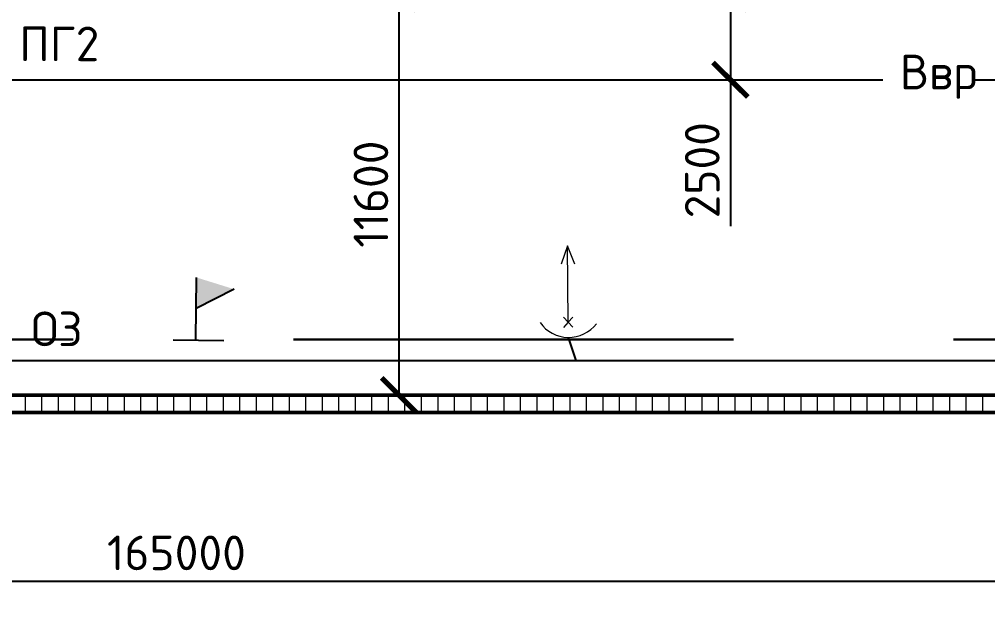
# Model space of a CAD drawing. Header units: millimetres. Extents: x -782 to 10910, y 3841 to 13237.
# Drawn here: x 6361.1 to 6417, y 8974.4 to 9008.1 of the extents above; entities that cross this region are included whole.
import ezdxf

# ---------------------------------------------------------------- set-up
doc = ezdxf.new("R2010")
doc.units = ezdxf.units.MM
doc.linetypes.add('штриховая2', pattern=[9.525, 6.35, -3.175])
doc.layers.add('1', color=7, linetype='Continuous')
doc.layers.add('красный', color=1, linetype='Continuous', lineweight=30)
doc.layers.add('Тонкая 0.3', color=140, linetype='Continuous', lineweight=25)
doc.styles.add('2.5', font='isocpeur.ttf', dxfattribs={"height": 2})
doc.styles.add('Isocpeur', font='isocpeur.ttf')
doc.dimstyles.new('М500 стройгенп', dxfattribs={"dimtxt": 2, "dimasz": 2, "dimexe": 1.25, "dimexo": 0.625, "dimtad": 1, "dimlfac": 500, "dimtxsty": '2.5', "dimblk": 'ARCHTICK', "dimcen": 2.5, "dimadec": 0, "dimazin": 0, "dimtfac": 1, "dimtmove": 0, "dimatfit": 3, "dimfxl": 1, "dimarcsym": 0})

# ---------------------------------------------------------------- blocks, each defined once
blk = doc.blocks.new('_ArchTick')
at = {"color": 0, "linetype": 'ByBlock', "const_width": 0.15}
blk.add_lwpolyline([(-0.5, -0.5), (0.5, 0.5)], dxfattribs=at)
blk = doc.blocks.new('*D648')
at = {"color": 0, "lineweight": -2, "transparency": 16777216}
for p, q in [((6381.075, 9009.615), (6384.28, 9009.615)), ((6383.03, 8986.401), (6383.03, 9009.615)), ((6381.075, 8986.401), (6384.28, 8986.401))]:
    blk.add_line(p, q, dxfattribs=at)
at = {"layer": 'Defpoints', "color": 0, "lineweight": -3, "transparency": 16777216}
for p in [(6380.45, 9009.615), (6383.03, 9009.615), (6380.45, 8986.401)]:
    blk.add_point(p, dxfattribs=at)
at = {"color": 0, "lineweight": -2, "transparency": 16777216, "xscale": 2, "yscale": 2, "zscale": 2}
for p, rotation in [((6383.03, 9009.615), 90), ((6383.03, 8986.401), 270)]:
    blk.add_blockref('_ArchTick', p, dxfattribs=dict(at, rotation=rotation))
at = {"color": 0, "lineweight": 20, "transparency": 16777216, "insert": (6381.405, 8998.008), "char_height": 2, "attachment_point": 5, "rotation": 90, "style": '2.5'}
blk.add_mtext('11600', dxfattribs=at)
blk = doc.blocks.new('*D592')
at = {"color": 0, "lineweight": -2, "transparency": 16777216}
for p, q in [((6206.58, 8984.776), (6206.58, 8974.415)), ((6538.173, 8984.776), (6538.173, 8974.415)), ((6206.58, 8975.665), (6538.173, 8975.665))]:
    blk.add_line(p, q, dxfattribs=at)
at = {"layer": 'Defpoints', "color": 0, "lineweight": -3, "transparency": 16777216}
for p in [(6206.58, 8985.401), (6538.173, 8985.401), (6538.173, 8975.665)]:
    blk.add_point(p, dxfattribs=at)
at = {"color": 0, "lineweight": -2, "transparency": 16777216, "xscale": 2, "yscale": 2, "zscale": 2, "rotation": 180}
blk.add_blockref('_ArchTick', (6206.58, 8975.665), dxfattribs=at)
at = {"color": 0, "lineweight": -2, "transparency": 16777216, "xscale": 2, "yscale": 2, "zscale": 2}
blk.add_blockref('_ArchTick', (6538.173, 8975.665), dxfattribs=at)
at = {"color": 0, "lineweight": 20, "transparency": 16777216, "insert": (6370.183, 8977.29), "char_height": 2, "attachment_point": 5, "style": '2.5'}
blk.add_mtext('165000', dxfattribs=at)
blk = doc.blocks.new('*D638')
at = {"color": 0, "lineweight": -2, "transparency": 16777216}
for p, q in [((6402.15, 9009.615), (6402.15, 9004.615)), ((6402.767, 9009.615), (6403.4, 9009.615)), ((6402.15, 9004.615), (6402.15, 8996.165)), ((6402.767, 9004.615), (6403.4, 9004.615))]:
    blk.add_line(p, q, dxfattribs=at)
at = {"layer": 'Defpoints', "color": 0, "lineweight": -3, "transparency": 16777216}
for p in [(6402.142, 9009.615), (6402.15, 9009.615), (6402.142, 9004.615)]:
    blk.add_point(p, dxfattribs=at)
at = {"color": 0, "lineweight": -2, "transparency": 16777216, "xscale": 2, "yscale": 2, "zscale": 2}
for p, rotation in [((6402.15, 9009.615), 90), ((6402.15, 9004.615), 270)]:
    blk.add_blockref('_ArchTick', p, dxfattribs=dict(at, rotation=rotation))
at = {"color": 0, "lineweight": 25, "transparency": 16777216, "insert": (6400.525, 8999.39), "char_height": 2, "attachment_point": 5, "rotation": 90, "style": '2.5'}
blk.add_mtext('2500', dxfattribs=at)

msp = doc.modelspace()

# ---------------------------------------------------------------- hatches: boundary and pattern name
at = {"lineweight": 20}
h = msp.add_hatch(dxfattribs=at)
h.set_pattern_fill('ANSI31', color=256, scale=0.3, angle=45)
h.set_pattern_definition([(90, (4026.8851, 5926.6053), (-0.9525, 2e-16), [])])
h.paths.add_polyline_path([(6538.172605, 9259.344312), (6537.172605, 9259.344312), (6206.579968, 9259.344312), (6207.579968, 9258.344312), (6537.172605, 9258.344312)])
h.paths.add_polyline_path([(6537.172605, 8986.401359), (6207.579968, 8986.401359), (6206.579968, 8985.401359), (6538.172605, 8985.401359)])
at = {"layer": 'Тонкая 0.3', "ltscale": 5}
msp.add_hatch(color=7, dxfattribs=at).paths.add_polyline_path([(6371.336387, 8993.197844), (6371.322659, 8991.406657), (6373.509808, 8992.51989)])

# ---------------------------------------------------------------- linework, layer by layer
at = {"color": 5, "lineweight": 25}
for p, q in [((6212.579968, 9004.61547), (6410.941712, 9004.61547)), ((6416.249509, 9004.61547), (6477.087318, 9004.61547))]:
    msp.add_line(p, q, dxfattribs=at)
at = {"linetype": 'штриховая2', "lineweight": 30, "ltscale": 4}
msp.add_line((6262.630362, 8989.61547), (6462.579968, 8989.61547), dxfattribs=at)
at = {"color": 1, "lineweight": 25}
for p, q in [((6392.77766, 8989.73606), (6393.220602, 8988.401355)), ((6237.133023, 8988.401355), (6488.271749, 8988.401355))]:
    msp.add_line(p, q, dxfattribs=at)
at = {"lineweight": 50}
msp.add_line((6538.172605, 8985.401359), (6206.579968, 8985.401359), dxfattribs=at)
msp.add_lwpolyline([(6537.172605, 9009.61547), (6537.172605, 8986.401359), (6207.579968, 8986.401359), (6207.579968, 9258.344312), (6537.172605, 9258.344312), (6537.172605, 9233.61547)], dxfattribs=at)
at = {"layer": 'красный', "color": 1, "lineweight": 20}
for p, q in [((6392.75432, 8995.022903), (6392.388396, 8993.963948)), ((6393.165735, 8993.970233), (6392.75432, 8995.022903)), ((6392.789977, 8990.613055), (6392.75432, 8995.022903)), ((6392.789977, 8990.613055), (6392.521587, 8990.906902)), ((6392.789977, 8990.613055), (6392.526374, 8990.314906)), ((6392.789977, 8990.613055), (6393.05358, 8990.911203)), ((6392.789977, 8990.613055), (6393.058367, 8990.319207))]:
    msp.add_line(p, q, dxfattribs=at)
msp.add_arc((6392.817553, 8991.754734), 2.019068, 215.2743624, 322.4613832, dxfattribs=at)
at = {"layer": 'Тонкая 0.3', "color": 7, "ltscale": 5}
for p, q in [((6371.308931, 8989.61547), (6371.336387, 8993.197844)), ((6373.509808, 8992.51989), (6371.322659, 8991.406657)), ((6369.991135, 8989.585367), (6372.926072, 8989.562874))]:
    msp.add_line(p, q, dxfattribs=at)

# ---------------------------------------------------------------- texts
at = {"lineweight": 40, "insert": (6363.419191, 9006.687516), "char_height": 2, "width": 15.99997333, "attachment_point": 5, "style": 'Isocpeur'}
msp.add_mtext('ПГ2', dxfattribs=at)
at = {"layer": '1', "char_height": 2, "width": 335.51997649, "attachment_point": 1, "style": 'Isocpeur'}
for s, insert in [('\\A1;Ввр', (6411.924185, 9006.062336)), ('ОЗ', (6361.8004, 8991.227019))]:
    msp.add_mtext(s, dxfattribs=dict(at, insert=insert))

# ---------------------------------------------------------------- dimensions: what is measured, and where the dimension line sits
at = {"lineweight": 20}
dim = msp.add_linear_dim(base=(6383.029763, 9009.61547), p1=(6380.45043, 8986.401359), p2=(6380.45043, 9009.61547), angle=90, text='11600', dimstyle='М500 стройгенп', dxfattribs=at)
dim.commit()
dim.dimension.update_dxf_attribs({"geometry": '*D648', "text_midpoint": (6381.404763, 8998.008414)})
at = {"lineweight": 25}
dim = msp.add_linear_dim(base=(6402.150174, 9009.61547), p1=(6402.142274, 9004.61547), p2=(6402.142274, 9009.61547), angle=90, dimstyle='М500 стройгенп', dxfattribs=at)
dim.commit()
dim.dimension.update_dxf_attribs({"geometry": '*D638', "text_midpoint": (6402.150174, 8999.39047), "dimtype": 160})
at = {"lineweight": 20}
dim = msp.add_linear_dim(base=(6538.172605, 8975.665496), p1=(6206.579968, 8985.401359), p2=(6538.172605, 8985.401359), text='165000', dimstyle='М500 стройгенп', dxfattribs=at)
dim.commit()
dim.dimension.update_dxf_attribs({"geometry": '*D592', "text_midpoint": (6370.183469, 8975.665496), "dimtype": 160})

doc.saveas('drawing.dxf')
